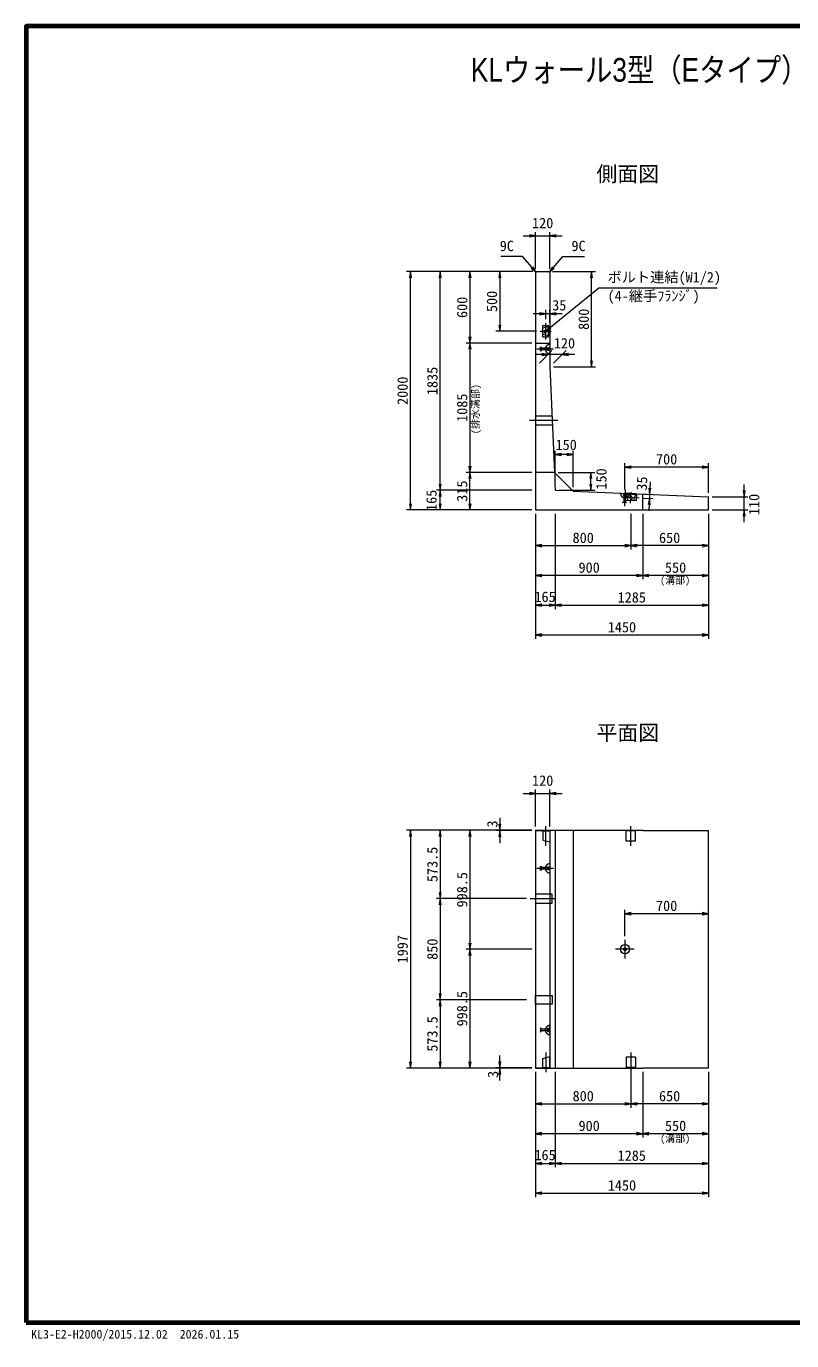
# Model space of a CAD drawing. Units: millimetres at full size, sheet at 1:40. Extents: x 124888 to 140688, y 10657 to 21690.
# Drawn here: x 124888 to 131310, y 10657 to 21690 of the extents above; entities that cross this region are included whole.
import ezdxf
from ezdxf.enums import TextEntityAlignment as Align

# ---------------------------------------------------------------- set-up
doc = ezdxf.new("R2010")
doc.units = ezdxf.units.MM
doc.header["$LTSCALE"] = 40
doc.linetypes.add('CHAIN', pattern=[18.5, 12, -1.5, 3.5, -1.5])
doc.linetypes.add('DASHED', pattern=[7.5, 6, -1.5])
for name, color, linetype, lineweight in [('01図枠', 1, 'Continuous', 70), ('中心', 6, 'CHAIN', 9), ('外形線', 7, 'Continuous', 13), ('寸法', 2, 'Continuous', 9), ('細線', 4, 'Continuous', 9)]:
    doc.layers.add(name, color=color, linetype=linetype, lineweight=lineweight)
doc.layers.add('文字', color=7, linetype='Continuous')
doc.styles.add('ＭＳ ゴシック', font='')
doc.styles.add('ＭＳ Ｐゴシック', font='')
doc.styles.get('ＭＳ ゴシック').set_extended_font_data('MS Gothic')
doc.styles.get('ＭＳ Ｐゴシック').set_extended_font_data('MS PGothic')

# ---------------------------------------------------------------- blocks, each defined once
blk = doc.blocks.new('open_arrow')
at = {"color": 0, "linetype": 'Continuous', "lineweight": -2}
blk.add_lwpolyline([(7.5, 1.25), (0, 0), (7.5, -1.25)], dxfattribs=at)

msp = doc.modelspace()

# ---------------------------------------------------------------- linework, layer by layer
at = {"layer": '01図枠'}
msp.add_lwpolyline([(124887.54, 10809.99), (140687.54, 10809.99), (140687.54, 21689.99), (124887.54, 21689.99)], close=True, dxfattribs=at)
at = {"layer": '中心'}
for p, q in [((129245.3, 19061.98), (129245.3, 19198.98)), ((129200.3, 19130.48), (129290.3, 19130.48)), ((129310.3, 18980.48), (129171.3, 18980.48)), ((129347.65, 18380.48), (129110.3, 18380.48)), ((129911.59, 17800.41), (129905.64, 17661.54)), ((129958.38, 17688.31), (129962.23, 17778.23)), ((130028.74, 17730.34), (129891.87, 17736.2)), ((129245.3, 14810.47), (129245.3, 14975.47)), ((129960.3, 14810.47), (129960.3, 14975.47)), ((129960.3, 14810.47), (129960.3, 14974.47)), ((129310.3, 14621.47), (129171.3, 14621.47)), ((129115.3, 14367.97), (129325.3, 14367.97)), ((129910.3, 14021.47), (129910.3, 13864.47)), ((129988.8, 13942.97), (129831.8, 13942.97)), ((129245.3, 13075.47), (129245.3, 12910.47)), ((129960.3, 13075.47), (129960.3, 12911.47)), ((129960.3, 13075.47), (129960.3, 12910.47))]:
    msp.add_line(p, q, dxfattribs=at)
at = {"layer": '外形線'}
for p, q in [((129169.3, 19630.48), (129160.3, 19621.48)), ((129160.3, 19621.48), (129160.3, 17630.48)), ((129169.3, 19630.48), (129271.3, 19630.48)), ((129271.3, 19630.48), (129280.3, 19621.48)), ((129280.3, 19621.48), (129280.3, 18830.48)), ((129280.3, 18830.48), (129318.78, 17945.48)), ((129318.78, 17945.48), (129475.3, 17789.06)), ((129323.13, 17845.43), (129325.3, 17795.48)), ((129325.3, 17795.48), (129375.26, 17793.34)), ((129475.3, 17789.06), (130610.3, 17740.48)), ((130610.3, 17630.48), (130610.3, 17740.48)), ((129160.3, 17630.48), (130610.3, 17630.48)), ((129160.3, 14941.47), (130060.3, 14941.47)), ((129160.3, 14941.47), (129160.3, 12944.47)), ((129280.3, 14941.47), (129280.3, 12944.47)), ((130063.3, 14938.47), (130060.3, 14941.47)), ((130063.3, 14938.47), (130610.3, 14938.47)), ((130610.3, 12947.47), (130610.3, 14938.47)), ((129160.3, 12944.47), (130060.3, 12944.47)), ((130060.3, 12944.47), (130063.3, 12947.47)), ((130063.3, 12947.47), (130610.3, 12947.47))]:
    msp.add_line(p, q, dxfattribs=at)
at = {"layer": '寸法'}
for p, q in [((129056.3, 19930.48), (129384.3, 19930.48)), ((129160.3, 19653.48), (129160.3, 19962.48)), ((129280.3, 19653.48), (129280.3, 19962.48)), ((129137.3, 19630.48), (128078.3, 19630.48)), ((128110.3, 17630.48), (128110.3, 19630.48)), ((129137.3, 19630.48), (128328.3, 19630.48)), ((128360.3, 17795.48), (128360.3, 19630.48)), ((129137.3, 19630.48), (128578.3, 19630.48)), ((128610.3, 19630.48), (128610.3, 19030.48)), ((129137.3, 19630.48), (128828.3, 19630.48)), ((128860.3, 19630.48), (128860.3, 19130.48)), ((129303.3, 19630.48), (129662.3, 19630.48)), ((129630.3, 18830.48), (129630.3, 19630.48)), ((129245.3, 19230.98), (129245.3, 19309.06)), ((129280.3, 19202.48), (129280.3, 19309.06)), ((129384.3, 19277.06), (129141.3, 19277.06)), ((129168.3, 19130.48), (128828.3, 19130.48)), ((129128.3, 19030.48), (128578.3, 19030.48)), ((129128.3, 19030.48), (128578.3, 19030.48)), ((128610.3, 19030.48), (128610.3, 17945.48)), ((129489.04, 18935.21), (129161.04, 18935.21)), ((129192.3, 18862.48), (129297.04, 18967.21)), ((129312.3, 18862.48), (129417.04, 18967.21)), ((129312.3, 18830.48), (129662.3, 18830.48)), ((129325.3, 17827.48), (129325.3, 18127.34)), ((129475.3, 18095.34), (129325.3, 18095.34)), ((129475.3, 17821.06), (129475.3, 18127.34)), ((129910.3, 17802.44), (129910.3, 18022.25)), ((130610.3, 17990.25), (129910.3, 17990.25)), ((130610.3, 17772.48), (130610.3, 18022.25)), ((129128.3, 17945.48), (128578.3, 17945.48)), ((129128.3, 17945.48), (128578.3, 17945.48)), ((128610.3, 17630.48), (128610.3, 17945.48)), ((129350.78, 17945.48), (129657.17, 17945.48)), ((129625.17, 17795.47), (129625.17, 17945.48)), ((129128.3, 17795.48), (128328.3, 17795.48)), ((129128.3, 17795.48), (128328.3, 17795.48)), ((128360.3, 17630.48), (128360.3, 17795.48)), ((129357.44, 17795.47), (129657.17, 17795.47)), ((130033.73, 17765.16), (130149.5, 17760.2)), ((130121.97, 17865.47), (130111.58, 17622.7)), ((130910.3, 17526.48), (130910.3, 17844.48)), ((130060.71, 17728.97), (130148, 17725.23)), ((130642.3, 17740.48), (130942.3, 17740.48)), ((129128.3, 17630.48), (128078.3, 17630.48)), ((129128.3, 17630.48), (128328.3, 17630.48)), ((129128.3, 17630.48), (128578.3, 17630.48)), ((129160.3, 17598.48), (129160.3, 16548.48)), ((129160.3, 17598.48), (129160.3, 16798.48)), ((129160.3, 17598.48), (129160.3, 17048.48)), ((129160.3, 17598.48), (129160.3, 17298.48)), ((129325.3, 17598.48), (129325.3, 16798.48)), ((129325.3, 17598.48), (129325.3, 16798.48)), ((129960.3, 17598.48), (129960.3, 17298.48)), ((129960.3, 17598.48), (129960.3, 17298.48)), ((130060.3, 17598.48), (130060.3, 17048.48)), ((130060.3, 17598.48), (130060.3, 17048.48)), ((130610.3, 17598.48), (130610.3, 16548.48)), ((130610.3, 17598.48), (130610.3, 16798.48)), ((130610.3, 17598.48), (130610.3, 17298.48)), ((130610.3, 17598.48), (130610.3, 17048.48)), ((130642.3, 17630.48), (130942.3, 17630.48)), ((129160.3, 17330.48), (129960.3, 17330.48)), ((130610.3, 17330.48), (129960.3, 17330.48)), ((130060.3, 17080.48), (129160.3, 17080.48)), ((130610.3, 17080.48), (130060.3, 17080.48)), ((129160.3, 16830.48), (129325.3, 16830.48)), ((129325.3, 16830.48), (130610.3, 16830.48)), ((129160.3, 16580.48), (130610.3, 16580.48)), ((129056.3, 15250.47), (129384.3, 15250.47)), ((129160.3, 14973.47), (129160.3, 15282.47)), ((129280.3, 14973.47), (129280.3, 15282.47)), ((128860.3, 15045.47), (128860.3, 14834.47)), ((129128.3, 14941.47), (128078.3, 14941.47)), ((128110.3, 14941.47), (128110.3, 12944.47)), ((129128.3, 14941.47), (128328.3, 14941.47)), ((128360.3, 14941.47), (128360.3, 14367.97)), ((129128.3, 14941.47), (128578.3, 14941.47)), ((128610.3, 14941.47), (128610.3, 13942.97)), ((129128.3, 14941.47), (128828.3, 14941.47)), ((129128.3, 14938.47), (128828.3, 14938.47)), ((129083.3, 14367.97), (128328.3, 14367.97)), ((129083.3, 14367.97), (128328.3, 14367.97)), ((128360.3, 14367.97), (128360.3, 13517.97)), ((129910.3, 14053.47), (129910.3, 14273.28)), ((130610.3, 14241.28), (129910.3, 14241.28)), ((130610.3, 14023.51), (130610.3, 14273.28)), ((129129.3, 13942.97), (128578.3, 13942.97)), ((129129.3, 13942.97), (128578.3, 13942.97)), ((128610.3, 13942.97), (128610.3, 12944.47)), ((129083.3, 13517.97), (128328.3, 13517.97)), ((129083.3, 13517.97), (128328.3, 13517.97)), ((128360.3, 13517.97), (128360.3, 12944.47)), ((128860.3, 12840.47), (128860.3, 13051.47)), ((129128.3, 12944.47), (128078.3, 12944.47)), ((129128.3, 12944.47), (128328.3, 12944.47)), ((129128.3, 12944.47), (128578.3, 12944.47)), ((129128.3, 12947.47), (128828.3, 12947.47)), ((129128.3, 12944.47), (128828.3, 12944.47)), ((129160.3, 12912.47), (129160.3, 11862.47)), ((129160.3, 12912.47), (129160.3, 12112.47)), ((129160.3, 12912.47), (129160.3, 12362.47)), ((129160.3, 12912.47), (129160.3, 12612.47)), ((129325.3, 12912.47), (129325.3, 12112.47)), ((129325.3, 12912.47), (129325.3, 12112.47)), ((129960.3, 12912.47), (129960.3, 12612.47)), ((129960.3, 12912.47), (129960.3, 12612.47)), ((130060.3, 12912.47), (130060.3, 12362.47)), ((130060.3, 12912.47), (130060.3, 12362.47)), ((130610.3, 12912.47), (130610.3, 11862.47)), ((130610.3, 12912.47), (130610.3, 12112.47)), ((130610.3, 12912.47), (130610.3, 12612.47)), ((130610.3, 12912.47), (130610.3, 12362.47)), ((129160.3, 12644.47), (129960.3, 12644.47)), ((130610.3, 12644.47), (129960.3, 12644.47)), ((130060.3, 12394.47), (129160.3, 12394.47)), ((130610.3, 12394.47), (130060.3, 12394.47)), ((129160.3, 12144.47), (129325.3, 12144.47)), ((129325.3, 12144.47), (130610.3, 12144.47)), ((129160.3, 11894.47), (130610.3, 11894.47))]:
    msp.add_line(p, q, dxfattribs=at)
at = {"layer": '寸法', "color": 3, "linetype": 'DASHED'}
for p, q in [((129201.3, 18962.98), (129201.3, 18997.98)), ((129201.3, 18997.98), (129208.97, 18987.48)), ((129260.97, 18987.48), (129208.97, 18987.48)), ((129208.97, 18987.48), (129208.97, 18973.48)), ((129260.97, 18967.98), (129260.97, 18992.98)), ((129260.97, 18992.98), (129269.3, 18992.98)), ((129269.3, 18992.98), (129269.3, 18967.98)), ((129280.3, 19018.98), (129280.3, 18941.98)), ((129208.97, 18973.48), (129201.3, 18962.98)), ((129260.97, 18973.48), (129208.97, 18973.48)), ((129269.3, 18967.98), (129260.97, 18967.98)), ((129871.84, 17772.09), (129948.77, 17768.79)), ((129889.44, 17692.26), (129900.26, 17699.47)), ((129924.41, 17690.76), (129889.44, 17692.26)), ((129896.99, 17751.65), (129897.34, 17759.98)), ((129921.96, 17750.58), (129896.99, 17751.65)), ((129897.34, 17759.98), (129922.32, 17758.91)), ((129902.48, 17751.42), (129900.26, 17699.47)), ((129900.26, 17699.47), (129914.25, 17698.87)), ((129916.47, 17750.82), (129914.25, 17698.87)), ((129914.25, 17698.87), (129924.41, 17690.76)), ((129922.32, 17758.91), (129921.96, 17750.58)), ((129201.3, 14603.97), (129201.3, 14638.97)), ((129201.3, 14638.97), (129208.97, 14628.47)), ((129208.97, 14614.47), (129201.3, 14603.97)), ((129260.97, 14628.47), (129208.97, 14628.47)), ((129208.97, 14628.47), (129208.97, 14614.47)), ((129260.97, 14614.47), (129208.97, 14614.47)), ((129260.97, 14608.97), (129260.97, 14633.97)), ((129260.97, 14633.97), (129269.3, 14633.97)), ((129269.3, 14608.97), (129260.97, 14608.97)), ((129269.3, 14633.97), (129269.3, 14608.97)), ((129280.3, 14659.97), (129280.3, 14582.97)), ((129208.97, 13271.47), (129201.3, 13281.97)), ((129201.3, 13281.97), (129201.3, 13246.97)), ((129201.3, 13246.97), (129208.97, 13257.47)), ((129260.97, 13271.47), (129208.97, 13271.47)), ((129208.97, 13257.47), (129208.97, 13271.47)), ((129260.97, 13257.47), (129208.97, 13257.47)), ((129269.3, 13276.97), (129260.97, 13276.97)), ((129260.97, 13276.97), (129260.97, 13251.97)), ((129260.97, 13251.97), (129269.3, 13251.97)), ((129269.3, 13251.97), (129269.3, 13276.97)), ((129280.3, 13225.97), (129280.3, 13302.97))]:
    msp.add_line(p, q, dxfattribs=at)
at = {"layer": '寸法'}
for points in [[(129164.78, 19625.95), (129130.6, 19665.15), (129050.83, 19756.62), (128869.08, 19756.62)], [(129275.83, 19625.95), (129310, 19665.15), (129389.78, 19756.62), (129571.53, 19756.62)], [(129245.3, 19130.48), (129285.63, 19163.31), (129692.39, 19494.44), (130682.99, 19494.44)]]:
    msp.add_lwpolyline(points, dxfattribs=at)
at = {"layer": '寸法', "color": 3}
for radius in [38.5, 12.5]:
    msp.add_circle((129910.3, 13942.97), radius, dxfattribs=at)
at = {"layer": '寸法', "color": 3, "linetype": 'DASHED'}
for centre, start, end in [((129280.3, 18980.48), 90, 270), ((129910.3, 17770.44), 177.54915, 357.54915), ((129280.3, 14621.47), 90, 270), ((129280.3, 13264.47), 90, 270)]:
    msp.add_arc(centre, 38.5, start, end, dxfattribs=at)
at = {"layer": '細線'}
for p, q in [((129220.3, 19081.98), (129220.3, 19178.98)), ((129220.3, 19178.98), (129270.3, 19178.98)), ((129245.3, 19141.79), (129233.99, 19130.48)), ((129256.62, 19130.48), (129245.3, 19119.16)), ((129270.3, 19081.98), (129270.3, 19178.98)), ((129160.3, 19030.48), (129280.3, 19030.48)), ((129220.3, 19081.98), (129270.3, 19081.98)), ((129318.78, 17945.48), (129160.3, 17945.48)), ((130060.3, 17630.48), (130060.3, 17764.02)), ((129910.78, 17710.36), (129912.92, 17760.32)), ((130007.69, 17706.22), (129910.78, 17710.36)), ((130009.83, 17756.17), (129912.92, 17760.32)), ((129949, 17733.75), (129959.82, 17721.96)), ((129960.79, 17744.57), (129971.61, 17732.78)), ((130007.69, 17706.22), (130009.83, 17756.17)), ((129325.3, 14941.47), (129325.3, 12944.47)), ((129475.3, 14941.47), (129475.3, 12944.47)), ((130000.3, 14935.47), (129920.3, 14935.47)), ((129920.3, 14850.47), (129920.3, 14935.47)), ((130000.3, 14850.47), (130000.3, 14935.47)), ((130000.3, 14850.47), (129920.3, 14850.47)), ((130000.3, 13035.47), (129920.3, 13035.47)), ((129920.3, 13035.47), (129920.3, 12950.47)), ((130000.3, 13035.47), (130000.3, 12950.47)), ((130000.3, 12950.47), (129920.3, 12950.47))]:
    msp.add_line(p, q, dxfattribs=at)
at = {"layer": '細線', "linetype": 'DASHED'}
for p, q in [((129280.3, 19170.48), (129220.3, 19155.48)), ((129220.3, 19105.48), (129280.3, 19090.48)), ((129280.3, 19090.48), (129280.3, 19170.48)), ((129296.17, 18417.98), (129160.3, 18417.98)), ((129299.05, 18342.98), (129160.3, 18342.98)), ((129921.84, 17769.95), (129934.26, 17709.36)), ((130001.76, 17766.52), (129921.84, 17769.95)), ((129984.21, 17707.22), (130001.76, 17766.52)), ((129160.3, 14938.47), (129280.3, 14938.47)), ((129220.3, 14935.47), (129220.3, 14859.47)), ((129220.3, 14935.47), (129280.3, 14935.47)), ((129280.3, 14935.47), (129280.3, 14844.47)), ((129220.3, 14859.47), (129280.3, 14844.47)), ((129220.3, 13026.47), (129280.3, 13041.47)), ((129220.3, 12950.47), (129220.3, 13026.47)), ((129280.3, 12950.47), (129280.3, 13041.47)), ((129160.3, 12947.47), (129280.3, 12947.47)), ((129220.3, 12950.47), (129280.3, 12950.47))]:
    msp.add_line(p, q, dxfattribs=at)
for points in [[(129160.3, 14330.47), (129299.87, 14330.47), (129299.87, 14405.47), (129160.3, 14405.47)], [(129160.3, 13555.47), (129299.87, 13555.47), (129299.87, 13480.47), (129160.3, 13480.47)]]:
    msp.add_lwpolyline(points, close=True, dxfattribs=at)
at = {"layer": '細線'}
for centre, start, end in [((129239.65, 19124.82), 135, 315), ((129250.96, 19136.13), 315, 135), ((129954.89, 17739.16), 42.54915, 222.54915), ((129965.71, 17727.37), 222.54915, 42.54915)]:
    msp.add_arc(centre, 8, start, end, dxfattribs=at)

# ---------------------------------------------------------------- block references
at = {"layer": '寸法', "xscale": 6.93, "yscale": 6.93}
for p, rotation in [((129160.3, 19930.48), 180), ((129164.78, 19625.95), 131.1), ((129275.83, 19625.95), 48.9), ((128110.3, 19630.48), 270), ((128360.3, 19630.48), 270), ((128610.3, 19630.48), 270), ((128860.3, 19630.48), 270), ((129630.3, 19630.48), 270), ((129245.3, 19277.06), 180), ((128860.3, 19130.48), 90), ((129245.3, 19130.48), 39.1), ((128610.3, 19030.48), 90), ((128610.3, 19030.48), 270), ((129265.04, 18935.21), 180), ((129630.3, 18830.48), 90), ((129475.3, 18095.34), 180), ((128610.3, 17945.48), 90), ((130610.3, 17990.25), 180), ((128610.3, 17945.48), 270), ((129625.17, 17945.48), 270), ((128360.3, 17795.48), 90), ((128360.3, 17795.48), 270), ((129625.17, 17795.47), 90), ((130117.53, 17761.57), 87.5), ((130910.3, 17740.48), 90), ((128110.3, 17630.48), 90), ((128360.3, 17630.48), 90), ((128610.3, 17630.48), 90), ((130116.03, 17726.6), 267.5), ((130910.3, 17630.48), 270), ((129960.3, 17330.48), 180), ((130610.3, 17330.48), 180), ((130060.3, 17080.48), 180), ((130610.3, 17080.48), 180), ((129325.3, 16830.48), 180), ((130610.3, 16830.48), 180), ((130610.3, 16580.48), 180), ((129160.3, 15250.47), 180), ((128110.3, 14941.47), 270), ((128360.3, 14941.47), 270), ((128610.3, 14941.47), 270), ((128860.3, 14941.47), 90), ((128860.3, 14938.47), 270), ((128360.3, 14367.97), 90), ((128360.3, 14367.97), 270), ((130610.3, 14241.28), 180), ((128610.3, 13942.97), 90), ((128610.3, 13942.97), 270), ((128360.3, 13517.97), 90), ((128360.3, 13517.97), 270), ((128110.3, 12944.47), 90), ((128360.3, 12944.47), 90), ((128610.3, 12944.47), 90), ((128860.3, 12947.47), 90), ((128860.3, 12944.47), 270), ((129960.3, 12644.47), 180), ((130610.3, 12644.47), 180), ((130060.3, 12394.47), 180), ((130610.3, 12394.47), 180), ((129325.3, 12144.47), 180), ((130610.3, 12144.47), 180), ((130610.3, 11894.47), 180)]:
    msp.add_blockref('open_arrow', p, dxfattribs=dict(at, rotation=rotation))
for p in [(129280.3, 19930.48), (129280.3, 19277.06), (129385.04, 18935.21), (129325.3, 18095.34), (129910.3, 17990.25), (129160.3, 17330.48), (129960.3, 17330.48), (129160.3, 17080.48), (130060.3, 17080.48), (129160.3, 16830.48), (129325.3, 16830.48), (129160.3, 16580.48), (129280.3, 15250.47), (129910.3, 14241.28), (129160.3, 12644.47), (129960.3, 12644.47), (129160.3, 12394.47), (130060.3, 12394.47), (129160.3, 12144.47), (129325.3, 12144.47), (129160.3, 11894.47)]:
    msp.add_blockref('open_arrow', p, dxfattribs=at)

# ---------------------------------------------------------------- texts
at = {"layer": '寸法', "style": 'ＭＳ ゴシック'}
for s, p in [('120', (129220.3, 20038.48)), ('35', (129359.47, 19348.46)), ('120', (129403.09, 19029.62)), ('150', (129417.44, 18176.91)), ('700', (130260.3, 18056.25)), ('800', (129560.3, 17396.48)), ('650', (130285.3, 17396.48)), ('900', (129610.3, 17146.48)), ('550', (130335.3, 17146.48)), ('165', (129240.3, 16901.53)), ('1285', (129967.8, 16896.48)), ('1450', (129885.3, 16646.48)), ('120', (129220.3, 15358.47)), ('700', (130260.3, 14307.28)), ('800', (129560.3, 12710.47)), ('650', (130285.3, 12710.47)), ('900', (129610.3, 12460.47)), ('550', (130335.3, 12460.47)), ('165', (129240.3, 12215.52)), ('1285', (129967.8, 12210.47)), ('1450', (129885.3, 11960.47))]:
    msp.add_text(s, height=87.35, dxfattribs=at).set_placement(p, align=Align.MIDDLE_CENTER)
msp.add_text('9C', height=87.35, dxfattribs=at).set_placement((128978.83, 19776.62), align=Align.BOTTOM_RIGHT)
for s, p in [('9C', (129461.78, 19776.62)), ('ボルト連結(W1/2)', (129764.39, 19514.44))]:
    msp.add_text(s, height=87.35, dxfattribs=at).set_placement(p, align=Align.BOTTOM_LEFT)
for s, rotation, p in [('500', 90, (128794.3, 19380.48)), ('600', 90, (128544.3, 19330.48)), ('800', 90, (129564.3, 19230.48)), ('1835', 90, (128294.3, 18712.98)), ('2000', 90, (128044.3, 18630.48)), ('1085', 90, (128544.3, 18487.98)), ('150', 90, (129712.28, 17890.14)), ('35', 87.549, (130052.84, 17851.76)), ('165', 90, (128286.89, 17710.48)), ('315', 90, (128544.3, 17787.98)), ('110', 90, (130993.74, 17676.08)), ('3', 90, (128797.49, 14993.92)), ('573.5', 90, (128294.3, 14654.72)), ('998.5', 90, (128544.3, 14442.22)), ('1997', 90, (128044.3, 13942.97)), ('850', 90, (128294.3, 13942.97)), ('998.5', 90, (128544.3, 13443.72)), ('573.5', 90, (128294.3, 13231.22)), ('3', 90, (128802.77, 12892.03))]:
    msp.add_text(s, height=87.35, rotation=rotation, dxfattribs=at).set_placement(p, align=Align.MIDDLE_CENTER)
at = {"layer": '寸法', "color": 3, "style": 'ＭＳ ゴシック'}
msp.add_text('(4-継手ﾌﾗﾝｼﾞ)', height=87.35, dxfattribs=at).set_placement((129764.39, 19470.83), align=Align.TOP_LEFT)
msp.add_text('(排水溝部)', height=61.71, rotation=90, dxfattribs=at).set_placement((128705.76, 18266.36), align=Align.BOTTOM_LEFT)
for p in [(130205.39, 16991.26), (130205.39, 12305.26)]:
    msp.add_text('(溝部)', height=61.71, dxfattribs=at).set_placement(p, align=Align.BOTTOM_LEFT)
at = {"layer": '文字', "style": 'ＭＳ Ｐゴシック', "width": 0.85}
msp.add_text(' KLウォール3型（Eタイプ）標準部構造図\u3000\u3000\u3000\u3000\u3000\u3000\u3000\u3000\u3000\u3000\u3000\u3000\u3000\u3000 \u3000\u3000\u3000\u3000', height=197.9, dxfattribs=at).set_placement((132787.54, 21165.77), align=Align.BOTTOM_CENTER)
at = {"layer": '文字', "style": 'ＭＳ Ｐゴシック'}
for s, p in [(' 側面図 ', (129934.39, 20347.73)), (' 平面図 ', (129934.39, 15657.11))]:
    msp.add_text(s, height=128.7, dxfattribs=at).set_placement(p, align=Align.BOTTOM_CENTER)
at = {"layer": '文字', "style": 'ＭＳ ゴシック'}
msp.add_text('KL3-E2-H2000/2015.12.02  2026.01.15', height=73.31, dxfattribs=at).set_placement((124927.74, 10652.54), align=Align.BOTTOM_LEFT)

doc.saveas('drawing.dxf')
